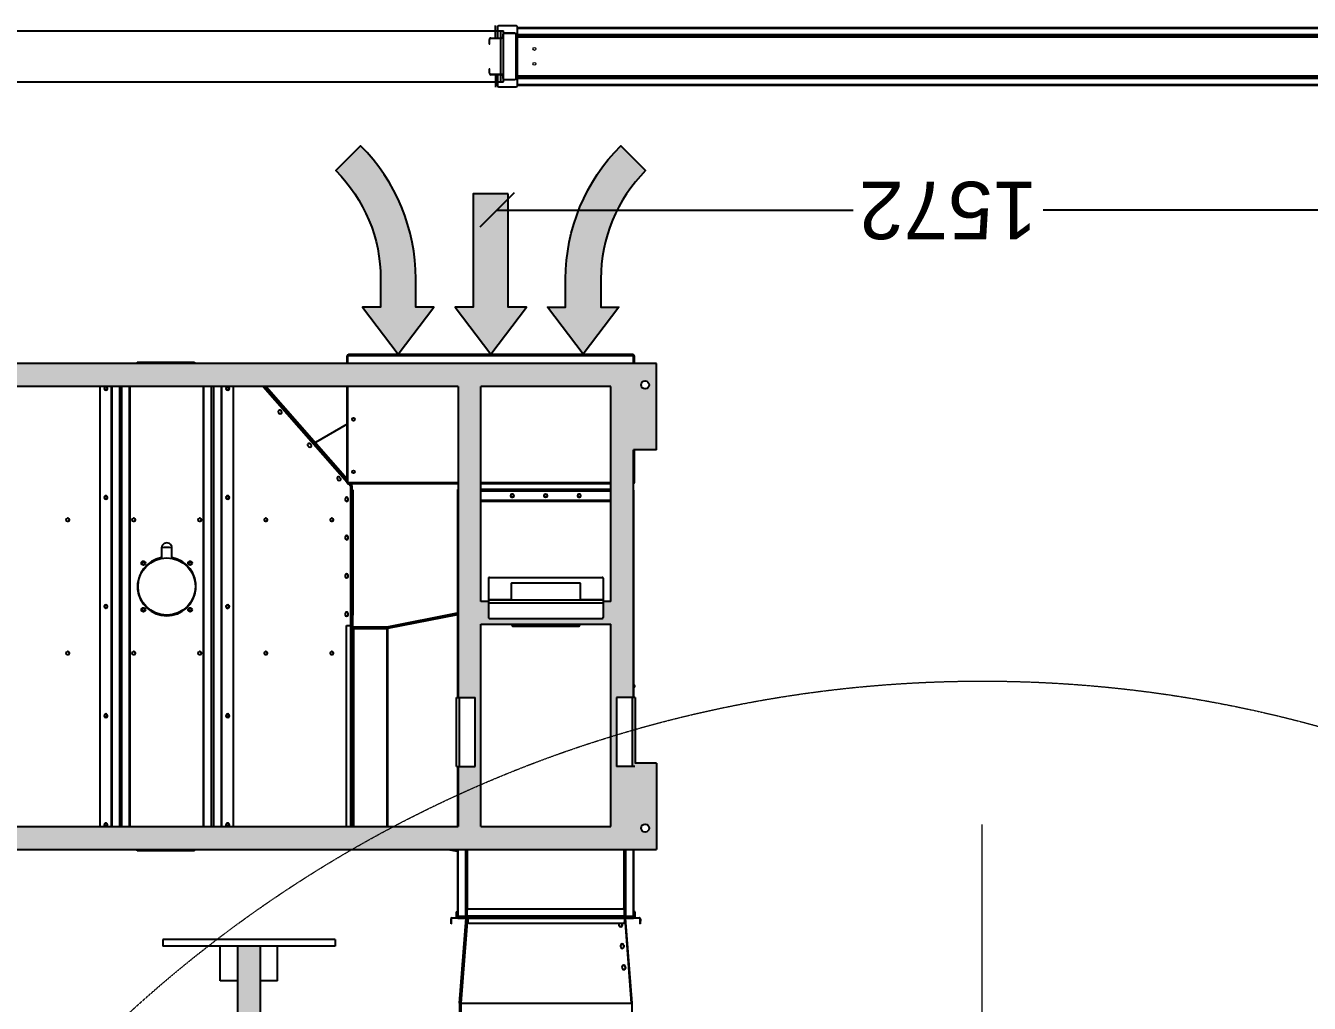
# Model space of a CAD drawing. Header units: millimetres. Extents: x 2822564 to 2991989, y -324396 to -253399.
# Drawn here: x 2854002 to 2856239, y -298399 to -296696 of the extents above; entities that cross this region are included whole.
import ezdxf

# ---------------------------------------------------------------- set-up
doc = ezdxf.new("R2010")
doc.units = ezdxf.units.MM
doc.linetypes.add('12017_XPLAN_GROUND$0$HIDDEN', pattern=[0.375, 0.25, -0.125])
doc.linetypes.add('DASHDOT', pattern=[1, 0.5, -0.25, 0, -0.25])
for name, color, linetype in [('AX', 1, 'DASHDOT'), ('LAF Detail', 7, 'Continuous'), ('Runner', 30, 'Continuous'), ('Sliding Door 1500', 54, 'Continuous')]:
    doc.layers.add(name, color=color, linetype=linetype)
doc.layers.add('KATCHIN', color=253, linetype='12017_XPLAN_GROUND$0$HIDDEN', lineweight=5)
doc.styles.add('Annotative', font='arial.ttf')
doc.dimstyles.new('RUNNER saghf', dxfattribs={"dimtxt": 150, "dimasz": 60, "dimexe": 0.18, "dimexo": 0.0625, "dimgap": 0.09, "dimtad": 0, "dimtih": 1, "dimtoh": 1, "dimdec": 4, "dimzin": 0, "dimdsep": 46, "dimtxsty": 'Annotative', "dimblk": 'OBLIQUE', "dimcen": 0.09, "dimclrd": 140, "dimclre": 140, "dimclrt": 230, "dimazin": 0, "dimtfac": 1, "dimtdec": 4, "dimtofl": 0, "dimtmove": 0, "dimatfit": 3, "dimldrblk": 'OBLIQUE', "dimfxl": 1, "dimtolj": 1, "dimtzin": 0, "dimarcsym": 0})

# ---------------------------------------------------------------- blocks, each defined once
blk = doc.blocks.new('_Oblique')
at = {"color": 0, "linetype": 'ByBlock', "lineweight": -2}
blk.add_line((-0.5, -0.5), (0.5, 0.5), dxfattribs=at)
blk = doc.blocks.new('*D26')
at = {"color": 140, "lineweight": -2, "ltscale": 10, "transparency": 16777216}
for p, q in [((337696.4, -1958494.3), (337696.4, -1958493.9)), ((337696.4, -1958494.1), (338338.1, -1958494.1)), ((339268.2, -1958494.1), (338626.5, -1958494.1)), ((339268.2, -1958494.3), (339268.2, -1958493.9))]:
    blk.add_line(p, q, dxfattribs=at)
at = {"layer": 'Defpoints', "color": 0, "ltscale": 10, "transparency": 16777216}
for p in [(339268.2, -1958494.1), (337696.4, -1958728.3, 0), (339268.2, -1958728.3, 0)]:
    blk.add_point(p, dxfattribs=at)
at = {"color": 140, "lineweight": -2, "ltscale": 10, "transparency": 16777216, "xscale": 60, "yscale": 60, "zscale": 60, "rotation": 180}
blk.add_blockref('_Oblique', (337696.4, -1958494.1), dxfattribs=at)
at = {"color": 140, "lineweight": -2, "ltscale": 10, "transparency": 16777216, "xscale": 60, "yscale": 60, "zscale": 60}
blk.add_blockref('_Oblique', (339268.2, -1958494.1), dxfattribs=at)
at = {"color": 230, "ltscale": 10, "transparency": 16777216, "insert": (338482.3, -1958494.1), "char_height": 100, "attachment_point": 5, "style": 'Annotative', "bg_fill": 3, "box_fill_scale": 1.1, "bg_fill_color": 256, "bg_fill_true_color": 13158600, "bg_fill_transparency": 0}
blk.add_mtext('\\A1;1572', dxfattribs=at)
blk = doc.blocks.new('Surgery Zone')
at = {"layer": 'KATCHIN', "color": 240, "ltscale": 1.1, "true_color": 0xed1f24}
blk.add_line((1610637.8, -562746.7, 0), (1610637.8, -560796.7, 0), dxfattribs=at)
at = {"layer": 'KATCHIN', "color": 85, "ltscale": 1.1, "true_color": 0x58ba48}
blk.add_circle((1610637.8, -562746.7, 0), 2200, dxfattribs=at)
blk = doc.blocks.new('LAF')
at = {"ltscale": 10}
h = blk.add_hatch(color=256, dxfattribs=at)
h.dxf.hatch_style = 1
h.set_gradient(color1=(192, 192, 192), color2=(0, 127, 255), name='INVHEMISPHERICAL')
h.paths.add_polyline_path([(3060.3, 825.7), (3060.3, 887), (2863.3, 887), (2863.3, 918.4), (2781.3, 856.3), (2863.3, 794.2), (2863.3, 825.7)])
edge = h.paths.add_edge_path()
edge.add_line((2912.3, 664.5), (2863.3, 664.5))
edge.add_line((2863.3, 664.5), (2863.3, 633))
edge.add_line((2863.3, 633), (2781.3, 695.2))
edge.add_line((2781.3, 695.2), (2863.3, 757.3))
edge.add_line((2863.3, 757.3), (2863.3, 725.8))
edge.add_line((2863.3, 725.8), (2912.3, 725.8))
edge.add_arc((2912.3, 397.9), 327.9, 45, 90, ccw=False)
edge.add_line((3144.2, 629.7), (3100.9, 586.4))
edge.add_arc((2912.3, 397.9), 266.7, 405, 450)
edge = h.paths.add_edge_path()
edge.add_line((2912.3, 1048.1), (2863.3, 1048.1))
edge.add_line((2863.3, 1048.1), (2863.3, 1079.6))
edge.add_line((2863.3, 1079.6), (2781.3, 1017.5))
edge.add_line((2781.3, 1017.5), (2863.3, 955.4))
edge.add_line((2863.3, 955.4), (2863.3, 986.9))
edge.add_line((2863.3, 986.9), (2912.3, 986.9))
edge.add_arc((2912.3, 1314.8), 327.9, 270, 315)
edge.add_line((3144.2, 1082.9), (3100.9, 1126.2))
edge.add_arc((2912.3, 1314.8), 266.7, 270, 315, ccw=False)
at = {"layer": 'LAF Detail'}
h = blk.add_hatch(color=1, dxfattribs=at)
h.dxf.hatch_style = 1
h.paths.add_polyline_path([(1750, 1297.5), (-1750, 1297.5), (-1750, 1257.5), (1750, 1257.5)])
h.paths.add_polyline_path([(-1257.5, 1750), (-1297.5, 1750), (-1297.5, 1297.5), (-1257.5, 1297.5)])
h.paths.add_polyline_path([(1297.5, 1750), (1257.5, 1750), (1257.5, 1297.5), (1297.5, 1297.5)])
h.paths.add_polyline_path([(1297.5, -1297.5), (1257.5, -1297.5), (1257.5, -1750), (1297.5, -1750)])
h.paths.add_polyline_path([(1750, -1257.5), (-1750, -1257.5), (-1750, -1297.5), (1750, -1297.5)])
h.paths.add_polyline_path([(-1257.5, -1297.5), (-1297.5, -1297.5), (-1297.5, -1750), (-1257.5, -1750)])
h.paths.add_polyline_path([(2764.7, 1882.3), (2614.7, 1882.3), (2614.7, 1842.3), (2068.7, 1842.3), (2068.7, 1882.3), (1918.7, 1882.3), (1918.7, 567.3), (2068.7, 567.3), (2068.7, 604.8), (2183, 604.8), (2183, 609.8), (2063, 609.8), (2063, 637.3), (2183, 637.3), (2183, 607.3), (2614.7, 607.3), (2614.7, 567.3), (2764.7, 567.3)])
h.paths.add_polyline_path([(1958.7, 1802.3), (2724.7, 1802.3), (2724.7, 913.3), (2183, 913.3), (2183, 883.3), (2063, 883.3), (2063, 913.3), (1958.7, 913.3)], flags=16)
h.paths.add_polyline_path([(1958.9, 1526.8, 1), (1964, 1526.8, 1)], flags=0)
h.paths.add_polyline_path([(1958.9, 1314.6, 1), (1964, 1314.6, 1)], flags=0)
h.paths.add_polyline_path([(2151, 1529.4), (2152, 1529.4, -1), (2152, 1524.2), (2151, 1524.2, -1)], flags=0)
h.paths.add_polyline_path([(2148.9, 1526.8, -1), (2154, 1526.8, -1)], flags=0)
h.paths.add_polyline_path([(2151, 1317.2), (2152, 1317.2, -1), (2152, 1312), (2151, 1312, -1)], flags=0)
h.paths.add_polyline_path([(2154, 1314.6, -1), (2148.9, 1314.6, -1)], flags=0)
h.paths.add_polyline_path([(2000, 1717.6), (2001.5, 1718.9, -1), (2004.9, 1715), (2003.4, 1713.7, -1)], flags=0)
h.paths.add_polyline_path([(2257.9, 1477.7), (2257.9, 1478.7, -1), (2263.1, 1478.7), (2263.1, 1477.7, -1)], flags=0)
h.paths.add_polyline_path([(2257.9, 1363.7, -1), (2263.1, 1363.7), (2263.1, 1362.7, -1), (2257.9, 1362.7)], flags=0)
h.paths.add_polyline_path([(2562.4, 1106.3), (2724.7, 1249.4), (2724.7, 1249.7), (2562.1, 1106.3)], flags=0)
h.paths.add_polyline_path([(2556.8, 1105.2), (2557, 1105.2), (2557.2, 1105.3, 0.093249)], flags=0)
h.paths.add_polyline_path([(2308.7, 1100.3), (2551.5, 1100.3), (2555.3, 1103.7), (2555.3, 1104.3, -0.414214), (2557.3, 1106.3), (2557.3, 1105.2, 0.12943), (2555.3, 1104.3), (2555.3, 1100.4), (2552.5, 1097.8), (2544.7, 1097.8), (2544.7, 1096.6), (2326.7, 1096.6), (2307.7, 1096.6, 0.414214), (2306.5, 1095.3), (2306.5, 1036.7, 0.080761), (2306.5, 1036.3), (2306.5, 1036.3), (2330.5, 914.1), (2357.5, 914.1), (2544.1, 914.1), (2544.1, 913.8), (2544.1, 913.3), (2543.7, 913.3), (2419.6, 913.8), (2366, 913.8), (2357.6, 914.1), (2357.6, 913.3), (2357.5, 913.3), (2357.5, 914.1), (2327.5, 914.1), (2303.5, 1036.3), (1958.7, 1036.3), (1958.7, 1036.9), (2303, 1036.9), (2303, 1096.6), (2326.5, 1096.6), (2326.5, 1097.8), (2308.7, 1097.8)], flags=0)
h.paths.add_polyline_path([(2305.2, 1036.7, 0.09518), (2305.4, 1035.8, 0.113938), (2303.6, 1035.9), (2305.2, 1036.1)], flags=0)
h.paths.add_polyline_path([(2257.9, 1592.7), (2257.9, 1593.7, -1), (2263.1, 1593.7), (2263.1, 1592.7, -1)], flags=0)
h.paths.add_polyline_path([(2058.1, 1768.8), (2059.6, 1770.2, -1), (2063, 1766.3), (2061.5, 1764.9, -1)], flags=0)
h.paths.add_polyline_path([(2263.1, 1248.7), (2263.1, 1247.7, -1), (2257.9, 1247.7), (2257.9, 1248.7, -1)], flags=0)
h.paths.add_polyline_path([(2444, 1411.7, 0.956183), (2444, 1429.7, -0.066402)], flags=0)
h.paths.add_polyline_path([(2426.8, 1429.7), (2427.6, 1429.7, 0.022091), (2426.8, 1429.7, 11.266721), (2426.8, 1411.7), (2427.6, 1411.7, -0.022091), (2426.8, 1411.7, -11.266721)], flags=0)
h.paths.add_polyline_path([(2426.6, 1420.7, -1), (2326.6, 1420.7, -1)], flags=0)
h.paths.add_polyline_path([(2339.5, 1461.4, -1), (2332.5, 1461.4, -1)], flags=0)
h.paths.add_polyline_path([(2338.5, 1461.4, -1), (2333.5, 1461.4, -1)], flags=0)
h.paths.add_polyline_path([(2339.5, 1380, -1), (2332.5, 1380, -1)], flags=0)
h.paths.add_polyline_path([(2338.5, 1380, -1), (2333.5, 1380, -1)], flags=0)
h.paths.add_polyline_path([(2341, 1529.4), (2342, 1529.4, -1), (2342, 1524.2), (2341, 1524.2, -1)], flags=0)
h.paths.add_polyline_path([(2344, 1526.8, -1), (2338.9, 1526.8, -1)], flags=0)
h.paths.add_polyline_path([(2257.9, 1692.7), (2257.9, 1693.7, -1), (2263.1, 1693.7), (2263.1, 1692.7, -1)], flags=0)
h.paths.add_polyline_path([(2341, 1317.2), (2342, 1317.2, -1), (2342, 1312), (2341, 1312, -1)], flags=0)
h.paths.add_polyline_path([(2344, 1314.6, -1), (2338.9, 1314.6, -1)], flags=0)
h.paths.add_polyline_path([(1948.7, 1862.3, -1), (1962.7, 1862.3, -1)], flags=16)
h.paths.add_polyline_path([(2263.1, 1133.7), (2263.1, 1132.7, -1), (2257.9, 1132.7), (2257.9, 1133.7, -1)], flags=0)
h.paths.add_polyline_path([(2420.8, 1461.4, -1), (2413.8, 1461.4, -1)], flags=0)
h.paths.add_polyline_path([(2419.8, 1461.4, -1), (2414.8, 1461.4, -1)], flags=0)
h.paths.add_polyline_path([(2420.8, 1380, -1), (2413.8, 1380, -1)], flags=0)
h.paths.add_polyline_path([(2419.8, 1380, -1), (2414.8, 1380, -1)], flags=0)
h.paths.add_polyline_path([(2257.9, 1792.7), (2257.9, 1793.7, -1), (2263.1, 1793.7), (2263.1, 1792.7, -1)], flags=0)
h.paths.add_polyline_path([(2551.5, 1100.3, 0.016832), (2552, 1099.1), (2552.1, 1099.1), (2551.9, 1099.1), (2551.9, 1099), (2552, 1099, -0.00829)], flags=0)
h.paths.add_polyline_path([(2327.4, 1109.9), (2329.4, 1109.9, -1), (2329.4, 1104.7), (2327.4, 1104.7, -1)], flags=0)
h.paths.add_polyline_path([(2490.2, 1477.7), (2490.2, 1478.7, -1), (2495.4, 1478.7), (2495.4, 1477.7, -1)], flags=0)
h.paths.add_polyline_path([(2490.2, 1363.7, -1), (2495.4, 1363.7), (2495.4, 1362.7, -1), (2490.2, 1362.7)], flags=0)
h.paths.add_polyline_path([(2394, 1109.9), (2396, 1109.9, -1), (2396, 1104.7), (2394, 1104.7, -1)], flags=0)
h.paths.add_polyline_path([(1958.7, 873.3), (2310.7, 873.3), (2310.7, 647.3), (1958.7, 647.3)], flags=16)
h.paths.add_polyline_path([(2490.2, 1592.7), (2490.2, 1593.7, -1), (2495.4, 1593.7), (2495.4, 1592.7, -1)], flags=0)
h.paths.add_polyline_path([(2490.2, 1248.7, -1), (2495.4, 1248.7), (2495.4, 1247.7, -1), (2490.2, 1247.7)], flags=0)
h.paths.add_polyline_path([(2531, 1529.4), (2532, 1529.4, -1), (2532, 1524.2), (2531, 1524.2, -1)], flags=0)
h.paths.add_polyline_path([(2534, 1526.8, -1), (2528.9, 1526.8, -1)], flags=0)
h.paths.add_polyline_path([(2531, 1317.2), (2532, 1317.2, -1), (2532, 1312), (2531, 1312, -1)], flags=0)
h.paths.add_polyline_path([(2534, 1314.6, -1), (2528.9, 1314.6, -1)], flags=0)
h.paths.add_polyline_path([(2490.2, 1692.7), (2490.2, 1693.7, -1), (2495.4, 1693.7), (2495.4, 1692.7, -1)], flags=0)
h.paths.add_polyline_path([(2460.7, 1109.9), (2462.7, 1109.9, -1), (2462.7, 1104.7), (2460.7, 1104.7, -1)], flags=0)
h.paths.add_polyline_path([(2495.4, 1133.7), (2495.4, 1132.7, -1), (2490.2, 1132.7), (2490.2, 1133.7, -1)], flags=0)
h.paths.add_polyline_path([(2490.2, 1792.7), (2490.2, 1793.7, -1), (2495.4, 1793.7), (2495.4, 1792.7, -1)], flags=0)
h.paths.add_polyline_path([(2527.4, 1109.9), (2529.4, 1109.9, -1), (2529.4, 1104.7), (2527.4, 1104.7, -1)], flags=0)
h.paths.add_polyline_path([(2322.7, 860.3), (2350.7, 860.3), (2350.7, 873.3), (2724.7, 873.3), (2724.7, 647.3), (2350.7, 647.3), (2350.7, 660.3), (2322.7, 660.3, -0.414214), (2320.7, 662.3), (2320.7, 858.3, -0.414214)], flags=16)
h.paths.add_polyline_path([(2561.8, 1122.2), (2563.3, 1123.5, -1), (2566.7, 1119.6), (2565.2, 1118.3, -1)], flags=0)
h.paths.add_polyline_path([(2353.8, 820.3), (2353.8, 860.3), (2353.7, 820.3)], flags=0)
h.paths.add_polyline_path([(2578.9, 1095.3, -1), (2573.8, 1095.3, -1)], flags=0)
h.paths.add_polyline_path([(2619.9, 1173.4), (2621.4, 1174.7, -1), (2624.8, 1170.8), (2623.3, 1169.5, -1)], flags=0)
h.paths.add_polyline_path([(2392.3, 858.8), (2392.3, 662.3), (2392.2, 661.9), (2392, 660.7), (2391.5, 660.5), (2391.7, 660.7), (2391.9, 660.9), (2392, 661.2), (2392.2, 661.6), (2392.2, 661.9), (2392.3, 662.3), (2392.3, 858.3), (2392.2, 858.7), (2392, 859.9), (2391.8, 860)], flags=0)
h.paths.add_polyline_path([(2383.4, 818.3), (2383.2, 818.3), (2383.2, 702.3), (2383.2, 701.9), (2383, 700.7), (2382.1, 700.3), (2381.9, 700.3), (2382.2, 700.4), (2382.4, 700.5), (2382.6, 700.7), (2382.8, 700.9), (2383, 701.2), (2383.1, 701.6), (2383.2, 701.9), (2383.2, 702.3), (2383.2, 818.3), (2383.2, 818.7), (2383, 819.9), (2382.8, 820)], flags=0)
h.paths.add_polyline_path([(2623.3, 1770.2), (2624.8, 1768.8, -1), (2621.4, 1764.9), (2619.9, 1766.3, -1)], flags=0)
h.paths.add_polyline_path([(2678, 1224.6), (2679.5, 1225.9, -1), (2682.9, 1222), (2681.4, 1220.7, -1)], flags=0)
h.paths.add_polyline_path([(2721, 1529.4), (2722, 1529.4, -1), (2722, 1524.2), (2721, 1524.2, -1)], flags=0)
h.paths.add_polyline_path([(2724, 1526.8, -1), (2718.9, 1526.8, -1)], flags=0)
h.paths.add_polyline_path([(2721, 1317.2), (2722, 1317.2, -1), (2722, 1312), (2721, 1312, -1)], flags=0)
h.paths.add_polyline_path([(2724, 1314.6, -1), (2718.9, 1314.6, -1)], flags=0)
h.paths.add_polyline_path([(2681.4, 1718.9), (2682.9, 1717.6, -1), (2679.5, 1713.7), (2678, 1715, -1)], flags=0)
h.paths.add_polyline_path([(2665.4, 1096), (2667.3, 1092.8, 0.483498), (2670.4, 1095.3, 0.867202)], flags=0)
h.paths.add_polyline_path([(1962.7, 587.3, -1), (1948.7, 587.3, -1)], flags=16)
h.paths.add_polyline_path([(2537.3, 819.3), (2537.3, 818.3, -1), (2532.1, 818.3), (2532.1, 819.3, -1)], flags=0)
h.paths.add_polyline_path([(2537.3, 818.8, -1), (2532.2, 818.8, -1)], flags=0)
h.paths.add_polyline_path([(2720.7, 1862.3, -1), (2734.7, 1862.3, -1)], flags=16)
h.paths.add_polyline_path([(2537.3, 761.1), (2537.3, 760.1, -1), (2532.1, 760.1), (2532.1, 761.1, -1)], flags=0)
h.paths.add_polyline_path([(2537.3, 760.6, -1), (2532.2, 760.6, -1)], flags=0)
h.paths.add_polyline_path([(2537.3, 702.8), (2537.3, 701.8, -1), (2532.1, 701.8), (2532.1, 702.8, -1)], flags=0)
h.paths.add_polyline_path([(2537.3, 702.3, -1), (2532.2, 702.3, -1)], flags=0)
h.paths.add_polyline_path([(2734.7, 587.3, -1), (2720.7, 587.3, -1)], flags=16)
h.paths.add_polyline_path([(1297.5, 1257.5), (1257.5, 1257.5), (1257.5, -1257.5), (1297.5, -1257.5)])
h.paths.add_polyline_path([(-1257.5, 1257.5), (-1297.5, 1257.5), (-1297.5, -1257.5), (-1257.5, -1257.5)])
at = {"ltscale": 10}
for points in [[(2912.3, 1048.1), (2863.3, 1048.1), (2863.3, 1079.6), (2781.3, 1017.5), (2863.3, 955.4), (2863.3, 986.9), (2912.3, 986.9, 0.198912), (3144.2, 1082.9), (3100.9, 1126.2, -0.198912)], [(2912.3, 664.5), (2863.3, 664.5), (2863.3, 633), (2781.3, 695.2), (2863.3, 757.3), (2863.3, 725.8), (2912.3, 725.8, -0.198912), (3144.2, 629.7), (3100.9, 586.4, 0.198912)]]:
    blk.add_lwpolyline(points, format="xyb", close=True, dxfattribs=at)
blk.add_lwpolyline([(3060.3, 825.7), (3060.3, 887), (2863.3, 887), (2863.3, 918.4), (2781.3, 856.3), (2863.3, 794.2), (2863.3, 825.7)], close=True, dxfattribs=at)
at = {"layer": 'LAF Detail', "color": 3, "linetype": 'Continuous', "lineweight": 25}
for p, q in [((1918.7, 1882.3), (1918.7, 567.3)), ((2764.7, 567.3), (2764.7, 1882.3)), ((1958.7, 1802.3), (1958.7, 913.3)), ((2724.7, 913.3), (2724.7, 1802.3)), ((1918.2, 1472.3), (1918.2, 1646.4)), ((1918.2, 1646.4), (1918.7, 1646.4)), ((1918.7, 1644.4), (1918.2, 1644.4)), ((2257.9, 1593.7), (2257.9, 1592.7)), ((2263.1, 1592.7), (2263.1, 1593.7)), ((2490.2, 1593.7), (2490.2, 1592.7)), ((2495.4, 1592.7), (2495.4, 1593.7)), ((1958.7, 1536.9), (2724.7, 1536.9)), ((1962, 1529.4), (1961, 1529.4)), ((1961, 1524.2), (1962, 1524.2)), ((2150, 1528.9), (2150, 1524.7)), ((2152, 1529.4), (2151, 1529.4)), ((2151, 1524.2), (2152, 1524.2)), ((2342, 1529.4), (2341, 1529.4)), ((2341, 1524.2), (2342, 1524.2)), ((2532, 1529.4), (2531, 1529.4)), ((2531, 1524.2), (2532, 1524.2)), ((2722, 1529.4), (2721, 1529.4)), ((2721, 1524.2), (2722, 1524.2)), ((1958.7, 1516.7), (2724.7, 1516.7)), ((1958.7, 1515.9), (2724.7, 1515.9)), ((1958.7, 1502.5), (2724.7, 1502.5)), ((1958.7, 1498.9), (2724.7, 1498.9)), ((1958.7, 1485.5), (2724.7, 1485.5)), ((1958.7, 1484.7), (2724.7, 1484.7)), ((2257.9, 1478.7), (2257.9, 1477.7)), ((2263.1, 1477.7), (2263.1, 1478.7)), ((2490.2, 1478.7), (2490.2, 1477.7)), ((2495.4, 1477.7), (2495.4, 1478.7)), ((1916.2, 1372.3), (1916.2, 1472.3)), ((1916.2, 1472.3), (1918.7, 1472.3)), ((2767.2, 1472.3), (2764.7, 1472.3)), ((2767.2, 1472.3), (2767.2, 1372.3)), ((2443.6, 1429.7), (2427.6, 1429.7)), ((2427.6, 1411.7), (2443.6, 1411.7)), ((1916.2, 1372.3), (1918.7, 1372.3)), ((1918.2, 1100), (1918.2, 1372.3)), ((2767.2, 1372.3), (2764.7, 1372.3)), ((1958.7, 1356.7), (2724.7, 1356.7)), ((1958.7, 1355.9), (2724.7, 1355.9)), ((1958.7, 1342.5), (2724.7, 1342.5)), ((2257.9, 1363.7), (2257.9, 1362.7)), ((2263.1, 1362.7), (2263.1, 1363.7)), ((2490.2, 1363.7), (2490.2, 1362.7)), ((2495.4, 1362.7), (2495.4, 1363.7)), ((1958.7, 1338.9), (2724.7, 1338.9)), ((1958.7, 1325.5), (2724.7, 1325.5)), ((1958.7, 1324.7), (2724.7, 1324.7)), ((1958.7, 1304.5), (2724.7, 1304.5)), ((1962, 1317.2), (1961, 1317.2)), ((1961, 1312), (1962, 1312)), ((2150, 1316.7), (2150, 1312.5)), ((2152, 1317.2), (2151, 1317.2)), ((2151, 1312), (2152, 1312)), ((2342, 1317.2), (2341, 1317.2)), ((2341, 1312), (2342, 1312)), ((2532, 1317.2), (2531, 1317.2)), ((2531, 1312), (2532, 1312)), ((2722, 1317.2), (2721, 1317.2)), ((2721, 1312), (2722, 1312)), ((2724.7, 1253), (2558.3, 1106.3)), ((2257.9, 1248.7), (2257.9, 1247.7)), ((2263.1, 1247.7), (2263.1, 1248.7)), ((2490.2, 1248.7), (2490.2, 1247.7)), ((2495.4, 1247.7), (2495.4, 1248.7)), ((2724.7, 1251.3), (2560.2, 1106.3)), ((2724.7, 1249.7), (2562.1, 1106.3)), ((2724.7, 1249.4), (2562.4, 1106.3)), ((2724.7, 1247.8), (2564.3, 1106.3)), ((2679.5, 1225.9), (2678, 1224.6)), ((2681.4, 1220.7), (2682.9, 1222)), ((2621.4, 1174.7), (2619.9, 1173.4)), ((2623.3, 1169.5), (2624.8, 1170.8)), ((2659.4, 1106.3), (2627.1, 1161.7)), ((2257.9, 1133.7), (2257.9, 1132.7)), ((2263.1, 1132.7), (2263.1, 1133.7)), ((2490.2, 1133.7), (2490.2, 1132.7)), ((2495.4, 1132.7), (2495.4, 1133.7)), ((2563.3, 1123.5), (2561.8, 1122.2)), ((2565.2, 1118.3), (2566.7, 1119.6)), ((1918.2, 1102), (1918.7, 1102)), ((1918.7, 1100), (1918.2, 1100)), ((1958.7, 1107.8), (2308.7, 1107.8)), ((1958.7, 1100.3), (2551.5, 1100.3)), ((1958.7, 1097.8), (2551.9, 1097.8)), ((1958.7, 1096.6), (2326.5, 1096.6)), ((2303, 1036.3), (2303, 1096.6)), ((2308.7, 1107.8), (2308.7, 1097.8)), ((2551.9, 1099.1), (2308.7, 1099.1)), ((2326.5, 1097.8), (2326.5, 1096.6)), ((2326.7, 1096.6), (2326.7, 1097.8)), ((2544.7, 1096.6), (2326.7, 1096.6)), ((2329.4, 1109.9), (2327.4, 1109.9)), ((2327.4, 1104.7), (2329.4, 1104.7)), ((2328.7, 1097.8), (2328.7, 1096.6)), ((2396, 1109.9), (2394, 1109.9)), ((2394, 1104.7), (2396, 1104.7)), ((2462.7, 1109.9), (2460.7, 1109.9)), ((2460.7, 1104.7), (2462.7, 1104.7)), ((2529.4, 1109.9), (2527.4, 1109.9)), ((2527.4, 1104.7), (2529.4, 1104.7)), ((2542.7, 1096.6), (2542.7, 1097.8)), ((2544.7, 1097.8), (2544.7, 1096.6)), ((2555.3, 1103.7), (2551.5, 1100.3)), ((2551.9, 1097.8), (2551.9, 1099.1)), ((2555.3, 1102), (2552, 1099.1)), ((2552.9, 1098.2), (2552, 1099.1)), ((2555.3, 1100.4), (2552.9, 1098.2)), ((2555.3, 913.3), (2555.3, 1104.3)), ((2557.2, 1105.3), (2556.9, 1105.1)), ((2557.3, 1106.3), (2724.7, 1106.3)), ((2557.3, 913.3), (2557.3, 1106.3)), ((2557.3, 1105.2), (2724.7, 1105.2)), ((2667.3, 1092.8), (2665.4, 1096)), ((2764.7, 1106.3), (2778.3, 1106.3)), ((2764.7, 1105.2), (2778.3, 1105.2)), ((2778.3, 606.3), (2778.3, 1106.3)), ((2780.3, 1104.3), (2780.3, 608.3)), ((2780.3, 1104.3), (2781.3, 1104.3)), ((2781.3, 1101.3), (2780.3, 1101.3)), ((2781.3, 1104.3), (2781.3, 608.3)), ((2306.5, 1095.3), (1958.7, 1095.3)), ((2305.2, 1095.3), (2305.2, 1036.7)), ((2306.5, 1095.3), (2306.5, 1036.7)), ((1958.7, 1036.9), (2305.2, 1036.9)), ((2306.5, 1036.3), (1958.7, 1036.3)), ((2303.6, 1035.9), (2306.5, 1036.3)), ((2327.5, 914.1), (2303.6, 1035.9)), ((2305.2, 1036.7), (2306.5, 1036.7)), ((2305.3, 1036.1), (2329.2, 914.1)), ((2305.7, 1036.3), (2306.5, 1036.5)), ((2306.5, 1036.5), (2330.5, 914.1)), ((1789.3, 925.2), (1797.9, 925.5)), ((1789.3, 924.5), (1789.3, 925.2)), ((1789.3, 924.5), (1797.9, 924.8)), ((1792.3, 925.3), (1792.3, 924.6)), ((1797.9, 924.8), (1797.9, 925.5)), ((1798.7, 924.1), (1799.4, 924.2)), ((1798.7, 924.1), (1799.6, 896.6)), ((1799.4, 924.2), (1800.3, 896.6)), ((1918.7, 930.9), (1915.4, 914.1)), ((1918.7, 924.4), (1916.7, 914.1)), ((1650.6, 910.6), (1297.5, 910.6)), ((1650.6, 909.9), (1297.5, 909.9)), ((1650.7, 908.2), (1297.5, 908.2)), ((1650.6, 909.9), (1650.7, 910.6)), ((1650.6, 909.9), (1650.6, 910.6)), ((1650.6, 909.9), (1650.6, 908.2)), ((1650.6, 909.9), (1650.7, 909.9)), ((1650.7, 910.6), (1650.7, 612.3)), ((1650.9, 910.6), (1650.7, 908.2)), ((1650.7, 910.6), (1798.7, 899.2)), ((1799.5, 896.7), (1650.7, 908.2)), ((1650.8, 909.9), (1798.6, 898.5)), ((1650.8, 909.5), (1650.9, 909.9)), ((1650.8, 909.5), (1799.5, 898.1)), ((1800.2, 896.3), (1793.2, 896.3)), ((1798.3, 898.5), (1798.3, 899.2)), ((1798.3, 896.7), (1798.3, 896.3)), ((1799.5, 896.7), (1798.3, 896.7)), ((1798.7, 899.2), (1798.6, 898.5)), ((1798.6, 898.2), (1798.6, 898.5)), ((1798.6, 896.3), (1798.6, 896.7)), ((1798.8, 913.8), (1799, 913.8)), ((1798.8, 913.8), (1798.8, 900.3)), ((1799.1, 911.8), (1798.8, 911.8)), ((1798.8, 900.3), (1799.4, 900.3)), ((1798.8, 896.3), (1798.8, 622.4)), ((1799.6, 896.6), (1800.3, 896.6)), ((1799.7, 913.8), (1800.1, 913.8)), ((1800.1, 911.8), (1799.8, 911.8)), ((1800.1, 901.6), (1800.1, 914.1)), ((1918.7, 914.1), (1800.1, 914.1)), ((1802.3, 901.6), (1800.1, 901.6)), ((1800.2, 898.1), (1800.3, 898)), ((1800.2, 897.1), (1813.3, 897.1)), ((1800.2, 896.6), (1800.2, 622.4)), ((1800.2, 896.3), (1800.2, 622.4)), ((1800.3, 899.1), (1802.3, 899.1)), ((1800.3, 622.1), (1800.3, 899.1)), ((1801.6, 899.1), (1801.6, 897.1)), ((1918.7, 897.8), (1801.6, 897.8)), ((1801.7, 897.8), (1801.7, 899.1)), ((1802.3, 911.8), (1802.3, 897.8)), ((1918.7, 900.3), (1802.3, 900.3)), ((1810.1, 916.6), (1802.6, 916.6)), ((1802.6, 915.3), (1802.6, 916.6)), ((1810.1, 915.3), (1802.6, 915.3)), ((1802.6, 897.4), (1802.6, 897.1)), ((1802.8, 897.1), (1802.8, 624)), ((1918.7, 913.8), (1804.3, 913.8)), ((1808.1, 915.3), (1808.1, 916.6)), ((1810.1, 916.6), (1810.1, 915.3)), ((1814.7, 896.6), (1918.7, 896.6)), ((1815.3, 895.1), (1815.3, 626)), ((1918.7, 915.6), (1918.4, 914.1)), ((2063, 914.1), (1958.7, 914.1)), ((2063, 913.8), (1958.7, 913.8)), ((2063, 913.3), (1958.7, 913.3)), ((2063, 915.8), (2063, 883.3)), ((2063, 915.8), (2183, 915.8)), ((2063, 910.8), (2183, 910.8)), ((2183, 915.8), (2183, 883.3)), ((2357.5, 914.1), (2183, 914.1)), ((2346.7, 913.8), (2183, 913.8)), ((2724.7, 913.3), (2183, 913.3)), ((2357.5, 913.3), (2357.5, 914.1)), ((2544.1, 914.1), (2357.6, 914.1)), ((2357.6, 913.3), (2357.6, 914.1)), ((2358.5, 913.3), (2358.5, 914.1)), ((2538.4, 913.8), (2366, 913.8)), ((2543.7, 913.3), (2543.7, 914.1)), ((2544.1, 913.3), (2544.1, 914.1)), ((2544.1, 913.8), (2545.3, 913.8)), ((2545.3, 913.8), (2545.3, 913.3)), ((1790.2, 893.3), (1790.2, 625.4)), ((1800.2, 878.5), (1800.2, 883.4)), ((1800.2, 883.4), (1800.2, 878.5)), ((1800.2, 883.4), (1800.2, 883.4)), ((1800.2, 878.5), (1800.2, 878.5)), ((1958.7, 873.3), (2310.7, 873.3)), ((1958.7, 873.3), (1958.7, 647.3)), ((2063, 883.3), (2183, 883.3)), ((2310.7, 873.3), (2310.7, 647.3)), ((2350.7, 873.3), (2724.7, 873.3)), ((2350.7, 860.3), (2350.7, 873.3)), ((2524.7, 647.3), (2524.7, 873.3)), ((2525.3, 647.3), (2525.3, 873.3)), ((2526.6, 647.3), (2526.6, 873.3)), ((2542.8, 647.3), (2542.8, 873.3)), ((2545.3, 647.3), (2545.3, 873.3)), ((2555.3, 647.3), (2555.3, 873.3)), ((2557.3, 647.3), (2557.3, 873.3)), ((2724.7, 647.3), (2724.7, 873.3)), ((2320.7, 858.3), (2320.7, 662.3)), ((2390.9, 860.3), (2322.7, 860.3)), ((2348.2, 860.3), (2348.2, 660.3)), ((2353.2, 860.3), (2353.2, 660.3)), ((2353.8, 860.3), (2353.8, 820.3)), ((2392.3, 858.3), (2392.3, 662.3)), ((2307.2, 817.8), (2307.2, 702.8)), ((2310.7, 819.8), (2309.2, 819.8)), ((2353.2, 820.3), (2381.9, 820.3)), ((2383.2, 818.3), (2381.4, 818.3)), ((2383.2, 818.3), (2383.2, 702.3)), ((2532.1, 819.3), (2532.1, 818.3)), ((2537.3, 818.3), (2537.3, 819.3)), ((1800.2, 797.4), (1800.2, 802.3)), ((1800.2, 802.3), (1800.2, 797.4)), ((1800.2, 802.3), (1800.2, 802.3)), ((1800.2, 797.4), (1800.2, 797.4)), ((2532.1, 761.1), (2532.1, 760.1)), ((2537.3, 760.1), (2537.3, 761.1)), ((1800.2, 716.4), (1800.2, 721.3)), ((1800.2, 721.3), (1800.2, 716.4)), ((1800.2, 721.3), (1800.2, 721.3)), ((1800.2, 716.4), (1800.2, 716.4)), ((2309.2, 700.8), (2310.7, 700.8)), ((2381.9, 700.3), (2353.2, 700.3)), ((2353.8, 700.3), (2353.8, 660.3)), ((2381.4, 702.3), (2383.2, 702.3)), ((2532.1, 702.8), (2532.1, 701.8)), ((2537.3, 701.8), (2537.3, 702.8)), ((2390.9, 660.3), (2322.7, 660.3)), ((2350.7, 647.3), (2350.7, 660.3)), ((1711.5, 626.8), (1714.5, 627.1)), ((1748.7, 629.7), (1751.7, 629.9)), ((1785.8, 632.6), (1788.8, 632.8)), ((1785.9, 627.4), (1786.1, 627.4)), ((1789, 627.6), (1786, 627.4)), ((1786.2, 627.4), (1786, 627.4)), ((1786.1, 627.4), (1786, 627.4)), ((1786.1, 627.4), (1789.1, 627.6)), ((1789.2, 627.6), (1786.2, 627.4)), ((1789.1, 627.6), (1786.2, 627.4)), ((1786.2, 627.4), (1786.2, 627.4)), ((1789.1, 627.6), (1789, 627.6)), ((1789.1, 627.6), (1789.4, 627.6)), ((1789.2, 627.6), (1789.1, 627.6)), ((1800.2, 635.4), (1800.2, 640.3)), ((1800.2, 640.3), (1800.2, 635.4)), ((1800.2, 640.3), (1800.2, 640.3)), ((1800.2, 635.4), (1800.2, 635.4)), ((1958.7, 647.3), (2310.7, 647.3)), ((2063, 605.5), (2063, 637.3)), ((2183, 637.3), (2063, 637.3)), ((2183, 604.8), (2183, 637.3)), ((2350.7, 647.3), (2724.7, 647.3)), ((1650.6, 610.6), (1297.5, 610.6)), ((1650.6, 611.3), (1650.2, 611.3)), ((1650.6, 611.3), (1650.6, 612.3)), ((1650.6, 611.3), (1650.6, 610.6)), ((1650.8, 611.3), (1650.6, 611.3)), ((1650.6, 611.3), (1650.7, 610.6)), ((1798.7, 622), (1650.7, 610.6)), ((1650.7, 612.3), (1650.9, 612.3)), ((1650.8, 611.3), (1650.7, 612.3)), ((1650.7, 611.7), (1650.8, 611.7)), ((1650.7, 611.6), (1650.8, 611.6)), ((1650.7, 611.3), (1650.8, 611.3)), ((1650.8, 612.3), (1650.9, 610.9)), ((1650.8, 611.3), (1650.8, 611.6)), ((1650.8, 610.6), (1650.8, 611.3)), ((1650.9, 610.9), (1798.3, 622.3)), ((1650.9, 612.3), (1650.9, 610.9)), ((1650.9, 610.9), (1650.9, 610.9)), ((1711.6, 621.6), (1711.8, 621.7)), ((1711.8, 621.7), (1711.6, 621.6)), ((1714.7, 621.9), (1711.7, 621.7)), ((1711.8, 621.7), (1711.7, 621.7)), ((1711.8, 621.7), (1714.7, 621.9)), ((1714.8, 621.9), (1711.8, 621.7)), ((1711.9, 621.7), (1711.8, 621.7)), ((1714.9, 621.9), (1711.9, 621.7)), ((1714.7, 621.9), (1715, 621.9)), ((1714.7, 621.9), (1714.7, 621.9)), ((1714.9, 621.9), (1714.8, 621.9)), ((1748.8, 624.5), (1748.9, 624.5)), ((1749, 624.5), (1748.8, 624.5)), ((1748.9, 624.5), (1751.9, 624.7)), ((1751.8, 624.7), (1748.9, 624.5)), ((1748.9, 624.5), (1748.9, 624.5)), ((1752, 624.7), (1749, 624.5)), ((1749.1, 624.5), (1749, 624.5)), ((1752, 624.7), (1749.1, 624.5)), ((1751.9, 624.7), (1751.8, 624.7)), ((1751.9, 624.7), (1752.2, 624.8)), ((1752, 624.7), (1752, 624.7)), ((1793.2, 622.4), (1800.2, 622.4)), ((1798.1, 622.3), (1798.1, 621.9)), ((1798.3, 622.4), (1798.3, 622.3)), ((1798.3, 622.3), (1798.3, 621.9)), ((1798.3, 622.3), (1798.3, 621.9)), ((1798.7, 622), (1798.7, 622.4)), ((1799.5, 622.1), (1798.7, 597)), ((1798.8, 620.8), (1798.8, 607.3)), ((1798.8, 609.3), (1799.1, 609.3)), ((1799, 607.3), (1798.8, 607.3)), ((1800.3, 624.6), (1799.4, 597)), ((1799.5, 622.1), (1800.2, 622.1)), ((1800.1, 607.3), (1799.7, 607.3)), ((1799.8, 609.3), (1800.1, 609.3)), ((1800.1, 619.6), (1800.1, 607.1)), ((1800.1, 619.6), (1802.3, 619.6)), ((1800.1, 607.1), (1918.7, 607.1)), ((1800.2, 624.6), (1800.3, 624.6)), ((1813.3, 624), (1800.2, 624)), ((1800.3, 623.1), (1800.2, 623.1)), ((1800.3, 622.1), (1802.3, 622.1)), ((1801.6, 622.1), (1801.6, 624)), ((1801.6, 623.3), (1918.7, 623.3)), ((1801.7, 623.3), (1801.7, 622.1)), ((1802.3, 623.3), (1802.3, 609.3)), ((1802.3, 620.8), (1918.7, 620.8)), ((1802.6, 623.8), (1802.6, 624)), ((1802.6, 605.8), (1810.1, 605.8)), ((1802.6, 605.8), (1802.6, 604.6)), ((1802.6, 604.6), (1810.1, 604.6)), ((1804.3, 607.3), (1918.7, 607.3)), ((1810.1, 604.6), (1810.1, 605.8)), ((1918.7, 624.6), (1814.7, 624.6)), ((2183, 609.8), (2063, 609.8)), ((2068.7, 567.3), (2068.7, 605.5)), ((2183, 604.8), (2068.7, 604.8)), ((2183, 607.3), (2614.7, 607.3)), ((2183, 607.1), (2357.5, 607.1)), ((2201.2, 605.8), (2199.9, 607.1)), ((2201.2, 605.8), (2202.1, 606.7)), ((2202.1, 606.7), (2201.7, 607.1)), ((2204.2, 607.1), (2203.8, 606.7)), ((2203.8, 606.7), (2204.7, 605.8)), ((2206, 607.1), (2204.7, 605.8)), ((2357.5, 607.3), (2357.5, 607.1)), ((2357.6, 607.3), (2357.6, 607.1)), ((2357.6, 607.1), (2544.1, 607.1)), ((2358.5, 607.3), (2358.5, 607.1)), ((2543.7, 607.3), (2543.7, 607.1)), ((2544.1, 607.3), (2544.1, 607.1)), ((2557.3, 606.3), (2557.3, 607.3)), ((2614.7, 606.3), (2557.3, 606.3)), ((2614.7, 567.3), (2614.7, 607.3)), ((2764.7, 607.5), (2778.3, 607.5)), ((2778.3, 606.3), (2764.7, 606.3)), ((2780.3, 611.3), (2781.3, 611.3)), ((2781.3, 608.3), (2780.3, 608.3)), ((1789.3, 595.9), (1789.3, 596.6)), ((1797.9, 596.3), (1789.3, 596.6)), ((1797.9, 595.6), (1789.3, 595.9)), ((1792.3, 596.5), (1792.3, 595.8)), ((1797.9, 596.3), (1797.9, 595.6)), ((1798.7, 597), (1799.4, 597)), ((2068.7, 567.3), (1918.7, 567.3)), ((2614.7, 567.3), (2764.7, 567.3))]:
    blk.add_line(p, q, dxfattribs=at)
at = {"layer": 'LAF Detail', "color": 1, "linetype": 'Continuous', "lineweight": 25}
for p, q in [((1762, 1427.5), (1750, 1427.5)), ((1750, 1127.5), (1750, 1427.5)), ((1762, 1127.5), (1762, 1427.5)), ((1690, 1297.5), (1690, 1327.5)), ((1690, 1327.5), (1750, 1327.5)), ((1690, 1227.5), (1690, 1257.5)), ((1690, 1227.5), (1750, 1227.5)), ((1762, 1127.5), (1750, 1127.5))]:
    blk.add_line(p, q, dxfattribs=at)
at = {"layer": 'LAF Detail', "color": 7, "linetype": 'Continuous', "lineweight": 25}
for p, q in [((1750, 1297.5), (-1750, 1297.5)), ((-1750, 1257.5), (1750, 1257.5))]:
    blk.add_line(p, q, dxfattribs=at)
at = {"layer": 'LAF Detail', "color": 3, "linetype": 'Continuous', "lineweight": 25, "flags": 128}
for points in [[(2778.3, 1105.2), (2779, 1105), (2779.6, 1104.7), (2780.1, 1104.5), (2780.3, 1104.3), (2780.3, 1104.2)], [(1650.9, 909.8), (1651.7, 909.6), (1651.9, 909.5)], [(1797.9, 898.2), (1797.9, 898.4), (1797.9, 898.5)], [(1800.2, 883.4), (1800.2, 884.3), (1800.2, 885.2), (1800.2, 885.7), (1800.2, 885.9), (1800.2, 885.7), (1800.2, 885.2), (1800.2, 884.3), (1800.2, 883.4)], [(1800.2, 878.5), (1800.2, 877.5), (1800.2, 876.7), (1800.2, 876.1), (1800.2, 875.9), (1800.2, 876.1), (1800.2, 876.7), (1800.2, 877.5), (1800.2, 878.5)], [(2392.3, 858.3), (2392.2, 858.7), (2392.2, 859.1), (2392, 859.4), (2391.9, 859.7), (2391.7, 860), (2391.5, 860.2), (2391.2, 860.3), (2390.9, 860.3)], [(2381.9, 820.3), (2382.2, 820.3), (2382.4, 820.2), (2382.6, 820), (2382.8, 819.7), (2383, 819.4), (2383.1, 819.1), (2383.2, 818.7), (2383.2, 818.3)], [(1800.2, 802.3), (1800.2, 803.3), (1800.2, 804.1), (1800.2, 804.7), (1800.2, 804.9), (1800.2, 804.7), (1800.2, 804.1), (1800.2, 803.3), (1800.2, 802.3)], [(1800.2, 797.4), (1800.2, 796.5), (1800.2, 795.6), (1800.2, 795.1), (1800.2, 794.9), (1800.2, 795.1), (1800.2, 795.6), (1800.2, 796.5), (1800.2, 797.4)], [(1800.2, 721.3), (1800.2, 722.3), (1800.2, 723.1), (1800.2, 723.7), (1800.2, 723.9), (1800.2, 723.7), (1800.2, 723.1), (1800.2, 722.3), (1800.2, 721.3)], [(1800.2, 716.4), (1800.2, 715.4), (1800.2, 714.6), (1800.2, 714), (1800.2, 713.9), (1800.2, 714), (1800.2, 714.6), (1800.2, 715.4), (1800.2, 716.4)], [(2383.2, 702.3), (2383.2, 701.9), (2383.1, 701.6), (2383, 701.2), (2382.8, 700.9), (2382.6, 700.7), (2382.4, 700.5), (2382.2, 700.4), (2381.9, 700.3)], [(2390.9, 660.3), (2391.2, 660.4), (2391.5, 660.5), (2391.7, 660.7), (2391.9, 660.9), (2392, 661.2), (2392.2, 661.6), (2392.2, 661.9), (2392.3, 662.3)], [(1715.5, 626.9), (1715.4, 626.9), (1714.6, 627.1)], [(1752.6, 629.8), (1752.5, 629.8), (1751.7, 629.9)], [(1789.8, 632.6), (1789.7, 632.7), (1788.9, 632.8)], [(1800.2, 640.3), (1800.2, 641.3), (1800.2, 642.1), (1800.2, 642.6), (1800.2, 642.8), (1800.2, 642.6), (1800.2, 642.1), (1800.2, 641.3), (1800.2, 640.3)], [(1800.2, 635.4), (1800.2, 634.4), (1800.2, 633.6), (1800.2, 633), (1800.2, 632.8), (1800.2, 633), (1800.2, 633.6), (1800.2, 634.4), (1800.2, 635.4)], [(1650.7, 610.6), (1651.4, 610.8), (1651.7, 611)], [(1799.9, 622.1), (1799.7, 622.3), (1799.5, 622.4)]]:
    blk.add_lwpolyline(points, dxfattribs=at)
at = {"layer": 'LAF Detail', "color": 3, "linetype": 'Continuous', "lineweight": 25}
for centre, radius in [((1961.5, 1526.8), 2.55), ((2151.5, 1526.8), 2.55), ((2341.5, 1526.8), 2.55), ((2531.5, 1526.8), 2.55), ((2721.5, 1526.8), 2.55), ((2376.6, 1420.7), 50), ((2336, 1461.4), 3.5), ((2336, 1461.4), 2.5), ((2417.3, 1461.4), 3.5), ((2417.3, 1461.4), 2.5), ((2336, 1380), 3.5), ((2336, 1380), 2.5), ((2417.3, 1380), 3.5), ((2417.3, 1380), 2.5), ((1961.5, 1314.6), 2.55), ((2151.5, 1314.6), 2.55), ((2341.5, 1314.6), 2.55), ((2531.5, 1314.6), 2.55), ((2721.5, 1314.6), 2.55), ((2576.3, 1095.3), 2.55), ((2667.8, 1095.3), 2.55), ((2534.7, 818.8), 2.55), ((2534.7, 760.6), 2.55), ((2534.7, 702.3), 2.55), ((1955.7, 587.3), 7), ((2727.7, 587.3), 7)]:
    blk.add_circle(centre, radius, dxfattribs=at)
for centre, radius, start, end in [((2260.5, 1593.7), 2.6, 0, 180), ((2260.5, 1592.7), 2.6, 180, 0), ((2492.8, 1593.7), 2.6, 0, 180), ((2492.8, 1592.7), 2.6, 180, 0), ((1961, 1526.8), 2.6, 90, 149.9267), ((1961, 1526.8), 2.6, 210.0733, 270), ((1962, 1526.8), 2.6, 270, 90), ((2151, 1526.8), 2.6, 90, 270), ((2152, 1526.8), 2.6, 270, 90), ((2341, 1526.8), 2.6, 90, 270), ((2342, 1526.8), 2.6, 270, 90), ((2531, 1526.8), 2.6, 90, 270), ((2532, 1526.8), 2.6, 270, 90), ((2721, 1526.8), 2.6, 90, 270), ((2722, 1526.8), 2.6, 270, 90), ((2260.5, 1478.7), 2.6, 0, 180), ((2260.5, 1477.7), 2.6, 180, 0), ((2492.8, 1478.7), 2.6, 0, 180), ((2492.8, 1477.7), 2.6, 180, 0), ((2376.6, 1420.7), 51, 10.1242, 349.8758), ((2427.6, 1420.7), 9, 90, 95.0621), ((2427.6, 1420.7), 9, 264.9379, 270), ((2443.6, 1420.7), 9, 270, 90), ((2376.6, 1420.7), 68, 352.4021, 7.5979), ((2260.5, 1363.7), 2.6, 0, 180), ((2492.8, 1363.7), 2.6, 0, 180), ((2260.5, 1362.7), 2.6, 180, 0), ((2492.8, 1362.7), 2.6, 180, 0), ((1961, 1314.6), 2.6, 90, 149.9267), ((1961, 1314.6), 2.6, 210.0733, 270), ((1962, 1314.6), 2.6, 270, 90), ((2151, 1314.6), 2.6, 90, 270), ((2152, 1314.6), 2.6, 270, 90), ((2341, 1314.6), 2.6, 90, 270), ((2342, 1314.6), 2.6, 270, 90), ((2531, 1314.6), 2.6, 90, 270), ((2532, 1314.6), 2.6, 270, 90), ((2721, 1314.6), 2.6, 90, 270), ((2722, 1314.6), 2.6, 270, 90), ((2260.5, 1248.7), 2.6, 0, 180), ((2260.5, 1247.7), 2.6, 180, 0), ((2492.8, 1248.7), 2.6, 0, 180), ((2492.8, 1247.7), 2.6, 180, 0), ((2679.7, 1222.7), 2.6, 131.3967, 311.3967), ((2681.2, 1224), 2.6, 311.3967, 131.3967), ((2621.6, 1171.4), 2.6, 131.3967, 311.3967), ((2623.1, 1172.8), 2.6, 311.3967, 131.3967), ((2260.5, 1133.7), 2.6, 0, 180), ((2260.5, 1132.7), 2.6, 180, 0), ((2492.8, 1133.7), 2.6, 0, 180), ((2492.8, 1132.7), 2.6, 180, 0), ((2563.5, 1120.2), 2.6, 131.3967, 311.3967), ((2565, 1121.5), 2.6, 311.3967, 131.3967), ((1920.7, 1100.6), 2.5, 192.5421, 216.8699), ((2307.7, 1095.3), 2.5, 150, 180), ((2307.7, 1095.3), 1.25, 90, 180), ((2327.4, 1107.3), 2.6, 90, 270), ((2329.4, 1107.3), 2.6, 270, 90), ((2394, 1107.3), 2.6, 90, 270), ((2396, 1107.3), 2.6, 270, 90), ((2460.7, 1107.3), 2.6, 90, 270), ((2462.7, 1107.3), 2.6, 270, 90), ((2527.4, 1107.3), 2.6, 90, 270), ((2529.4, 1107.3), 2.6, 270, 90), ((2590.5, 1112.7), 40.9, 197.6015, 199.448), ((2569.8, 1107.3), 19.6, 200.9434, 204.8005), ((2557.3, 1104.3), 2, 90, 180), ((2558, 1101), 4.27, 98.4837, 127.9829), ((2557.3, 1104.3), 1, 90, 138.93), ((2778.3, 1104.3), 2, 0, 90), ((2778.4, 1104.5), 0.858, 32.2288, 93.4784), ((2304.3, 1032), 3.96, 74.9522, 100.2568), ((2307.7, 1036.7), 2.5, 180, 191.1057), ((2307.7, 1036.7), 1.25, 180, 191.1057), ((1798, 924.1), 1.4, 1.853, 91.853), ((1798, 924.1), 0.7, 1.853, 91.853), ((1650.6, 908.5), 0.351, 85.2868, 97.7401), ((1650.6, 909.2), 1.4, 85.603, 90), ((1650.6, 909.2), 0.7, 85.603, 90), ((1793.2, 893.3), 3, 90, 180), ((1797.1, 898.3), 0.713, 354.1756, 19.9577), ((1798.7, 899.9), 1.4, 265.603, 301.853), ((1798.7, 899.9), 0.7, 265.603, 1.853), ((1801.3, 900.3), 2.5, 180, 204.9747), ((1802.6, 914.1), 2.5, 90, 180), ((1804.5, 903.4), 4.74, 202.3303, 242.6565), ((1801.3, 900.3), 1.25, 196.5815, 270), ((1802.6, 914.1), 1.25, 90, 180), ((1804.3, 911.8), 2, 90, 180), ((1801.7, 897), 1.01, 5.2077, 51.9977), ((1813.3, 895.1), 2, 0, 90), ((2346.7, 911.8), 2, 48.5904, 90), ((2366, 912.7), 1.13, 93.2916, 146.2076), ((2367, 912.7), 1.13, 93.2916, 146.2076), ((2538.3, 912.7), 1.13, 33.7924, 86.7084), ((2322.7, 858.3), 2, 90, 180), ((2309.2, 817.8), 2, 90, 180), ((2534.7, 819.3), 2.6, 0, 180), ((2534.7, 818.3), 2.6, 180, 0), ((2534.7, 761.1), 2.6, 0, 180), ((2534.7, 760.1), 2.6, 180, 0), ((2309.2, 702.8), 2, 180, 270), ((2534.7, 702.8), 2.6, 0, 180), ((2534.7, 701.8), 2.6, 180, 0), ((2322.7, 662.3), 2, 180, 270), ((1711.7, 624.2), 2.6, 94.6022, 274.088), ((1714.7, 624.5), 2.6, 274.6022, 94.088), ((1714.6, 624.5), 2.6, 274.6239, 89.7037), ((1748.9, 627.1), 2.6, 94.6022, 274.088), ((1751.8, 627.3), 2.6, 274.6022, 94.088), ((1751.8, 627.3), 2.6, 274.6163, 89.7114), ((1786.1, 630), 2.6, 94.6022, 274.088), ((1789, 630.2), 2.57, 63.3509, 94.3902), ((1788.9, 630.2), 2.57, 61.4433, 89.972), ((1788.9, 630.2), 2.57, 274.4068, 298.5537), ((1789, 630.2), 2.57, 274.4057, 296.6417), ((1650.6, 613.7), 1.4, 266.1252, 272.3611), ((1650.6, 612.7), 0.351, 262.2599, 274.7132), ((1650.6, 612), 0.7, 270, 274.397), ((1650.6, 612), 1.4, 270, 274.397), ((1793.2, 625.4), 3, 180, 270), ((1797.3, 622.2), 0.578, 330.1482, 6.364), ((1798.7, 621.3), 0.7, 358.147, 94.397), ((1801.3, 620.8), 2.5, 155.0238, 180), ((1801.3, 620.8), 1.25, 90, 163.4185), ((1804.4, 617.8), 4.68, 117.0753, 157.9765), ((1802.6, 607.1), 2.5, 180, 270), ((1802.6, 607.1), 1.25, 180, 270), ((1801.7, 624.1), 1.01, 308.0023, 354.7923), ((1804.3, 609.3), 2, 180, 270), ((1813.3, 626), 2, 270, 0), ((2203, 607.6), 2.5, 225, 315), ((2203, 607.6), 1.25, 225, 315), ((2557.3, 608.3), 2, 210, 270), ((2777.6, 611.5), 4.06, 280.5775, 312.5526), ((2778.3, 608.3), 2, 270, 0), ((2778.4, 608.2), 0.858, 266.5077, 327.7139), ((1798, 597), 1.4, 268.147, 358.147), ((1798, 597), 0.7, 268.147, 358.147)]:
    blk.add_arc(centre, radius, start, end, dxfattribs=at)
blk = doc.blocks.new('Sliding Door 1500')
at = {"layer": 'Sliding Door 1500', "color": 240, "linetype": 'Continuous', "lineweight": 15, "extrusion": (0, 6.69664e-08, 1)}
for p, q in [((339232.3, -1958710.8, 0), (337732.3, -1958710.8, 0)), ((339232.3, -1958713.3, 0), (337732.3, -1958713.3, 0)), ((339232.3, -1958723, 0), (337732.3, -1958723, 0)), ((339232.3, -1958724.5, 0), (337732.3, -1958724.5, 0)), ((339232.3, -1958725.5, 0), (337732.3, -1958725.5, 0)), ((339232.3, -1958726, 0), (337732.3, -1958726, 0)), ((339232.3, -1958728.5, 0), (337732.3, -1958728.5, 0)), ((339232.3, -1958795, 0), (337732.3, -1958795, 0)), ((339232.3, -1958797.5, 0), (337732.3, -1958797.5, 0)), ((339232.3, -1958798, 0), (337732.3, -1958798, 0)), ((339232.3, -1958799, 0), (337732.3, -1958799, 0)), ((339232.3, -1958800.5, 0), (337732.3, -1958800.5, 0)), ((339232.3, -1958810.3, 0), (337732.3, -1958810.3, 0)), ((339232.3, -1958812.8, 0), (337732.3, -1958812.8, 0))]:
    blk.add_line(p, q, dxfattribs=at)
at = {"layer": 'Sliding Door 1500', "color": 122, "linetype": 'Continuous', "lineweight": 15, "extrusion": (0, 6.69664e-08, 1)}
for p, q in [((339232.3, -1958710.8, 0), (339233.3, -1958710.8, 0)), ((339232.3, -1958710.8, 0), (339232.3, -1958723, 0)), ((339232.3, -1958713.3, 0), (339232.3, -1958723, 0)), ((339232.3, -1958723, 0), (339232.3, -1958724.5, 0)), ((339232.3, -1958724.5, 0), (339232.3, -1958725.5, 0)), ((339232.3, -1958725.5, 0), (339232.3, -1958726, 0)), ((339232.3, -1958726, 0), (339232.3, -1958728.5, 0)), ((339232.3, -1958728.5, 0), (339232.3, -1958795, 0)), ((339233.3, -1958710.8, 0), (339233.3, -1958812.8, 0)), ((339234.3, -1958723.8, 0), (339234.3, -1958799.8, 0)), ((339234.8, -1958709.3, 0), (339234.8, -1958708.3, 0)), ((339265.7, -1958708.3, 0), (339234.8, -1958708.3, 0)), ((339265.7, -1958709.3, 0), (339234.8, -1958709.3, 0)), ((339235.8, -1958723.8, 0), (339235.8, -1958799.8, 0)), ((339255.7, -1958720.8, 0), (339237.3, -1958720.8, 0)), ((339255.7, -1958722.3, 0), (339237.3, -1958722.3, 0)), ((339257.2, -1958727.8, 0), (339257.2, -1958723.8, 0)), ((339258.7, -1958727.8, 0), (339258.7, -1958723.8, 0)), ((339265.7, -1958708.3, 0), (339265.7, -1958709.3, 0)), ((339267.2, -1958710.8, 0), (339268.2, -1958710.8, 0)), ((339267.2, -1958728.3, 0), (339267.2, -1958710.8, 0)), ((339267.2, -1958728.3, 0), (339268.2, -1958728.3, 0)), ((339268.2, -1958728.3, 0), (339268.2, -1958710.8, 0)), ((339260.2, -1958729.3, 0), (339279.2, -1958729.3, 0)), ((339260.2, -1958730.8, 0), (339260.2, -1958729.3, 0)), ((339260.2, -1958730.8, 0), (339279.2, -1958730.8, 0)), ((339279.2, -1958729.3, 0), (339279.2, -1958730.8, 0)), ((339280.7, -1958732.3, 0), (339282.2, -1958732.3, 0)), ((339280.7, -1958732.3, 0), (339280.7, -1958740.3, 0)), ((339280.7, -1958740.3, 0), (339282.2, -1958740.3, 0)), ((339282.2, -1958732.3, 0), (339282.2, -1958740.3, 0)), ((339232.3, -1958795, 0), (339232.3, -1958797.5, 0)), ((339279.2, -1958792.8, 0), (339260.2, -1958792.8, 0)), ((339260.2, -1958794.3, 0), (339260.2, -1958792.8, 0)), ((339279.2, -1958794.3, 0), (339260.2, -1958794.3, 0)), ((339268.2, -1958795.3, 0), (339267.2, -1958795.3, 0)), ((339267.2, -1958812.8, 0), (339267.2, -1958795.3, 0)), ((339268.2, -1958812.8, 0), (339268.2, -1958795.3, 0)), ((339279.2, -1958792.8, 0), (339279.2, -1958794.3, 0)), ((339282.2, -1958783.3, 0), (339280.7, -1958783.3, 0)), ((339280.7, -1958783.3, 0), (339280.7, -1958791.3, 0)), ((339282.2, -1958791.3, 0), (339280.7, -1958791.3, 0)), ((339282.2, -1958783.3, 0), (339282.2, -1958791.3, 0)), ((339232.3, -1958797.5, 0), (339232.3, -1958798, 0)), ((339232.3, -1958798, 0), (339232.3, -1958799, 0)), ((339232.3, -1958799, 0), (339232.3, -1958800.5, 0)), ((339232.3, -1958800.5, 0), (339232.3, -1958810.3, 0)), ((339232.3, -1958800.5, 0), (339232.3, -1958812.8, 0)), ((339233.3, -1958812.8, 0), (339232.3, -1958812.8, 0)), ((339234.8, -1958815.3, 0), (339234.8, -1958814.3, 0)), ((339234.8, -1958814.3, 0), (339265.7, -1958814.3, 0)), ((339234.8, -1958815.3, 0), (339265.7, -1958815.3, 0)), ((339237.3, -1958801.3, 0), (339255.7, -1958801.3, 0)), ((339237.3, -1958802.8, 0), (339255.7, -1958802.8, 0)), ((339257.2, -1958799.8, 0), (339257.2, -1958795.8, 0)), ((339258.7, -1958799.8, 0), (339258.7, -1958795.8, 0)), ((339265.7, -1958814.3, 0), (339265.7, -1958815.3, 0)), ((339268.2, -1958812.8, 0), (339267.2, -1958812.8, 0))]:
    blk.add_line(p, q, dxfattribs=at)
at = {"layer": 'Sliding Door 1500', "color": 46, "extrusion": (0, 6.69664e-08, 1)}
blk.add_line((339261.7, -1958717.3, 0), (339261.7, -1958806.3, 0), dxfattribs=at)
at = {"layer": 'Sliding Door 1500', "color": 2, "extrusion": (0, 6.69664e-08, 1)}
for p, q in [((339271.1, -1958729.3, 0), (339271.1, -1958708.3, 0)), ((339271.1, -1958794.3, 0), (339271.1, -1958815.3, 0))]:
    blk.add_line(p, q, dxfattribs=at)
at = {"layer": 'Sliding Door 1500', "color": 7, "linetype": 'Continuous', "lineweight": 15, "extrusion": (0, 6.69664e-08, 1)}
for centre in [(339203.3, -1958748.8, -0.1), (339203.3, -1958774.8, -0.1)]:
    blk.add_circle(centre, 2.5, dxfattribs=at)
at = {"layer": 'Sliding Door 1500', "color": 122, "linetype": 'Continuous', "lineweight": 15, "extrusion": (0, 6.69664e-08, 1)}
for centre, radius, start, end in [((339234.8, -1958710.8, -0.1), 2.5, 90, 180), ((339234.8, -1958710.8, -0.1), 1.5, 90, 180), ((339237.3, -1958723.8, -0.1), 3, 90, 180), ((339237.3, -1958723.8, -0.1), 1.5, 90, 180), ((339255.7, -1958723.8, -0.1), 3, 0, 90), ((339255.7, -1958723.8, -0.1), 1.5, 0, 90), ((339260.2, -1958727.8, -0.1), 3, 180, 270), ((339260.2, -1958727.8, -0.1), 1.5, 180, 270), ((339265.7, -1958710.8, -0.1), 2.5, 0, 90), ((339265.7, -1958710.8, -0.1), 1.5, 0, 90), ((339279.2, -1958732.3, -0.1), 3, 0, 90), ((339279.2, -1958732.3, -0.1), 1.5, 0, 90), ((339260.2, -1958795.8, -0.1), 3, 90, 180), ((339260.2, -1958795.8, -0.1), 1.5, 90, 180), ((339279.2, -1958791.3, -0.1), 3, 270, 0), ((339279.2, -1958791.3, -0.1), 1.5, 270, 0), ((339234.8, -1958812.8, -0.1), 2.5, 180, 270), ((339234.8, -1958812.8, -0.1), 1.5, 180, 270), ((339237.3, -1958799.8, -0.1), 3, 180, 270), ((339237.3, -1958799.8, -0.1), 1.5, 180, 270), ((339255.7, -1958799.8, -0.1), 3, 270, 0), ((339255.7, -1958799.8, -0.1), 1.5, 270, 0), ((339265.7, -1958812.8, -0.1), 2.5, 270, 0), ((339265.7, -1958812.8, -0.1), 1.5, 270, 0)]:
    blk.add_arc(centre, radius, start, end, dxfattribs=at)
at = {"ltscale": 10}
dim = blk.add_linear_dim(base=(339268.2, -1958494.1, 0), p1=(337696.4, -1958728.3, 0), p2=(339268.2, -1958728.3, 0), dimstyle='RUNNER saghf', override={"dimtxt": 100, "dimdec": 0, "dimtdec": 0, "dimfxl": 0.2, "dimfxlon": 1, "dimtfill": 1, "dimarcsym": 2}, dxfattribs=at)
dim.commit()
dim.dimension.update_dxf_attribs({"geometry": '*D26', "text_midpoint": (338482.3, -1958494.1, 0)})

msp = doc.modelspace()

# ---------------------------------------------------------------- linework, layer by layer
at = {"layer": 'Runner', "ltscale": 10}
for p, q in [((2853670.7, -296705.3), (2854834.5, -296705.3)), ((2854834.5, -296794.3), (2854834.5, -296705.3)), ((2853670.7, -296794.3, 0), (2854834.5, -296794.3))]:
    msp.add_line(p, q, dxfattribs=at)

# ---------------------------------------------------------------- block references
at = {"layer": 'AX'}
msp.add_blockref('Surgery Zone', (1245030.9, 262708.8, 0), dxfattribs=at)

# ---------------------------------------------------------------- next in the draw order: block references
at = {"rotation": 180}
msp.add_blockref('Sliding Door 1500', (3194091.7, -2255511.6, 0), dxfattribs=at)

# ---------------------------------------------------------------- next in the draw order: block references
at = {"color": 1, "rotation": 89.99999999999999}
msp.add_blockref('LAF', (2855668.7, -300049.7, 0), dxfattribs=at)

doc.saveas('drawing.dxf')
